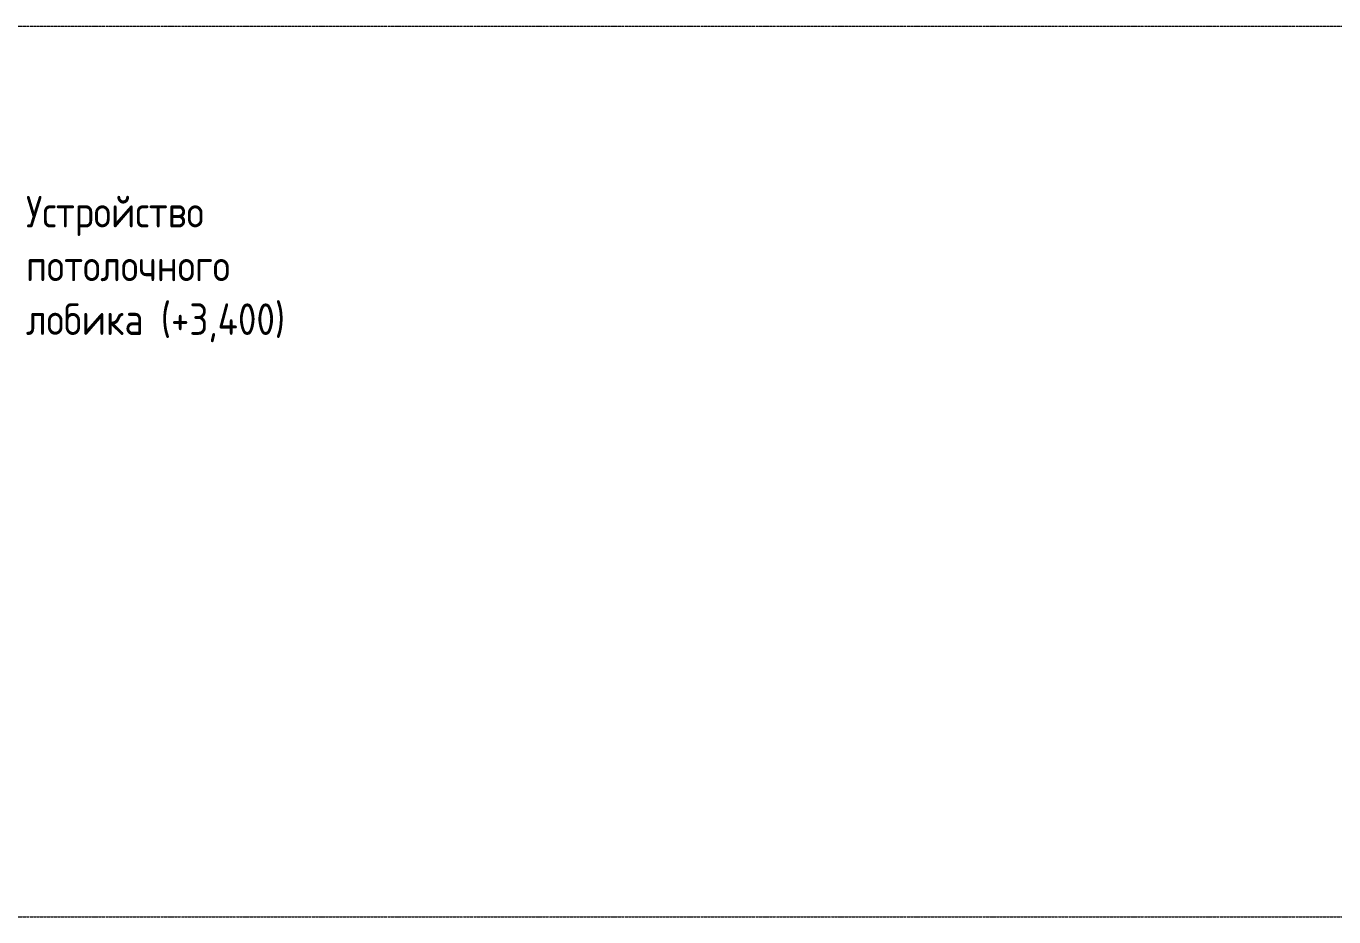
# Model space of a CAD drawing. Header units: millimetres. Extents: x -13069 to 207500, y -71366 to 56785.
# Drawn here: x 4018 to 13562, y 36545 to 43045 of the extents above; entities that cross this region are included whole.
import ezdxf

# ---------------------------------------------------------------- set-up
doc = ezdxf.new("R2010")
doc.units = ezdxf.units.MM
doc.linetypes.add('ADSK_Линия сетки', pattern=[25, 20, -2.5, 0, -2.5])
doc.layers.add('Аннотация', color=7, linetype='Continuous', lineweight=18)
doc.layers.add('Оси', color=7, linetype='Continuous', lineweight=9)
doc.styles.add('GOST Common_3', font='GOST_Common.ttf', dxfattribs={"width": 0.9, "height": 230})

msp = doc.modelspace()

# ---------------------------------------------------------------- linework, layer by layer
at = {"layer": 'Оси', "linetype": 'ADSK_Линия сетки'}
for p, q in [((-12268.557, 43045), (56004.853, 43045)), ((-12268.557, 36545), (56004.853, 36545))]:
    msp.add_line(p, q, dxfattribs=at)

# ---------------------------------------------------------------- texts
at = {"layer": 'Аннотация', "lineweight": 9, "insert": (4017.002, 41805.827), "char_height": 230, "width": 2042.1, "attachment_point": 1, "line_spacing_factor": 1.022766, "style": 'GOST Common_3'}
msp.add_mtext('\\pt449.9996,899.9992,1350.0011,1800.0007,2250.0003,2699.9999,3149.9995,3599.9991,4050.001,4500.0006,4950.0002,5399.9998,5849.9994,6299.999,6750.0009,7200.0005,7650.0001,8099.9997,8549.9993,8999.9989,9450.0008,9900.0004,10350,10799.9996,11249.9992,11700.0011,12150.0007,12600.0003,13049.9999,13499.9995,13949.9991,14400.001;Устройство потолочного лобика (+3,400)', dxfattribs=at)

doc.saveas('drawing.dxf')
